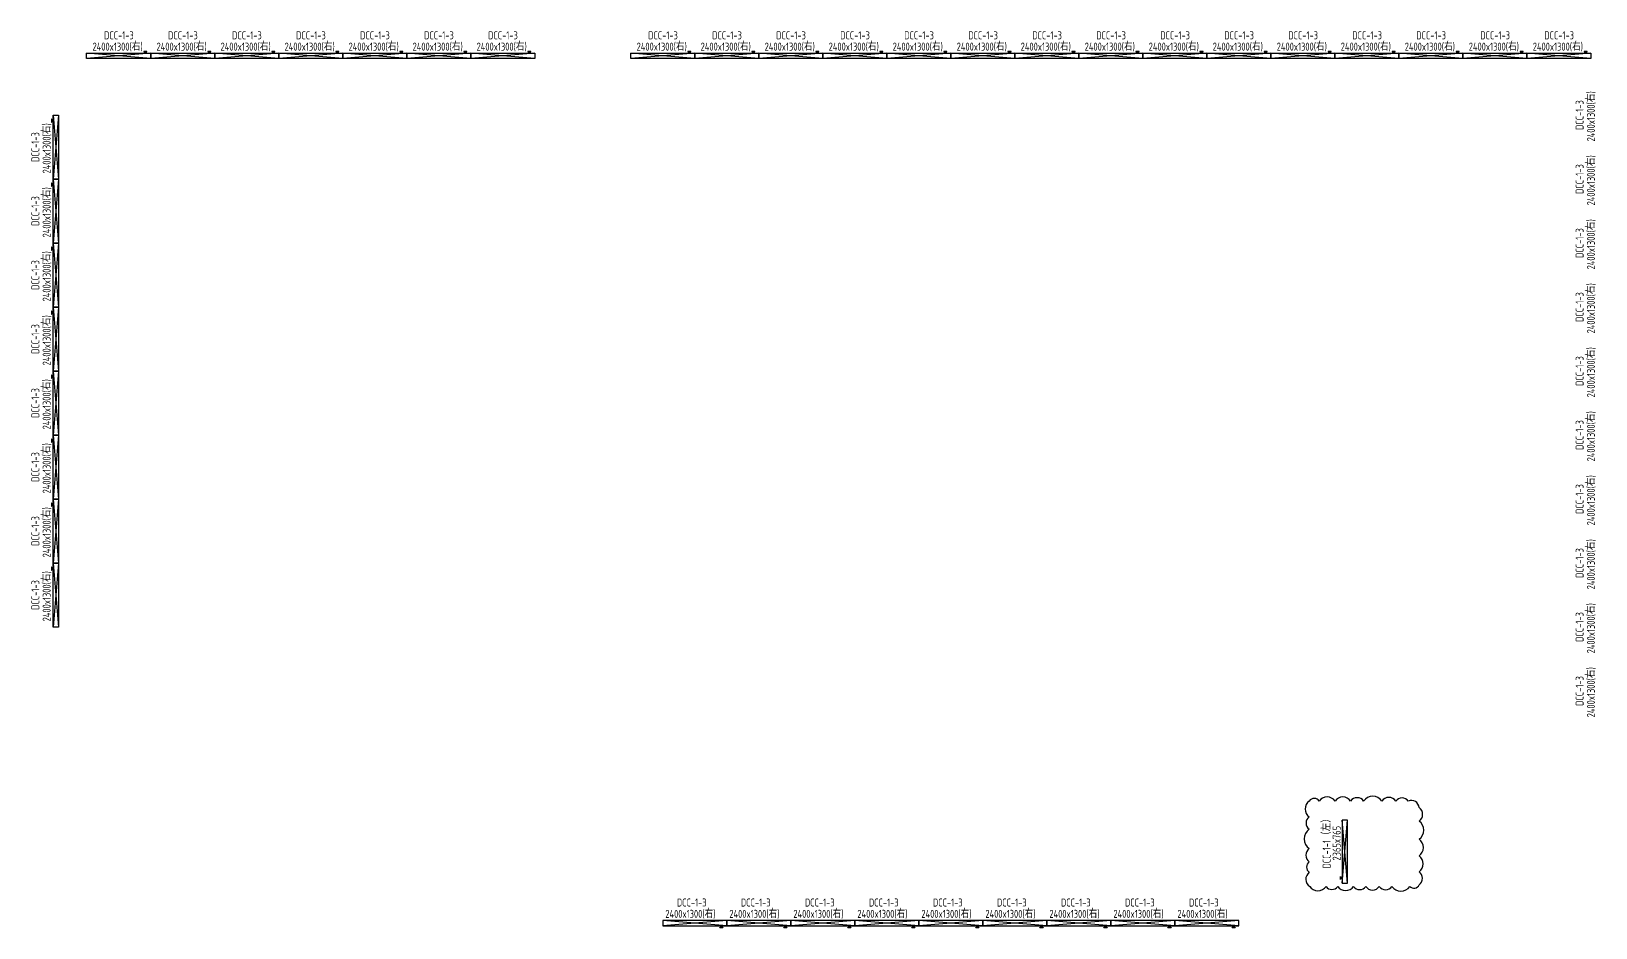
# Model space of a CAD drawing. Extents: x 14730 to 454070, y 45130 to 157087.
# Drawn here: x 180324 to 238980, y 45130 to 78751 of the extents above; entities that cross this region are included whole.
import ezdxf
from ezdxf.enums import TextEntityAlignment as Align

# ---------------------------------------------------------------- set-up
doc = ezdxf.new("R2010")
doc.units = 0
doc.header["$LTSCALE"] = 50
doc.header["$MEASUREMENT"] = 0
doc.layers.add('0-DCC', color=30, linetype='Continuous')
doc.layers.add('DCC-Size', color=4, linetype='Continuous')
doc.styles.add('X-HL-CR-F1-EQP-02-01$0$EDRI-COM', font='tssdeng.shx', dxfattribs={"width": 0.8, "bigfont": 'hztxt.shx'})
doc.styles.add('X-HLP2-CR-F2-LAY-KEQP-02-002$0$X-HL-CR-F1-EQP-02-01$0$EDRI-COM', font='tssdeng.shx', dxfattribs={"width": 0.8, "bigfont": 'hztxt.shx'})

# ---------------------------------------------------------------- blocks, each defined once
blk = doc.blocks.new('DCC-1-3')
at = {"layer": '0-DCC'}
for p, q in [((100, 1200), (-100, -1200)), ((-100, 1200), (100, -1200))]:
    blk.add_line(p, q, dxfattribs=at)
for points in [[(100, -1200), (-100, -1200), (-100, 1200), (100, 1200)], [(-170, 1057), (-170, 943), (-160, 943), (-160, 1057)], [(-100, 1025), (-160, 1025), (-160, 975), (-100, 975)]]:
    blk.add_lwpolyline(points, close=True, dxfattribs=at)
blk = doc.blocks.new('2365_765')
at = {"layer": '0-DCC', "transparency": 33554687}
for p, q in [((100, -1182.5), (-100, 1182.5)), ((-100, -1182.5), (100, 1182.5))]:
    blk.add_line(p, q, dxfattribs=at)
for points in [[(100, 1182.5), (-100, 1182.5), (-100, -1182.5), (100, -1182.5)], [(-170, -1039.5), (-170, -925.5), (-160, -925.5), (-160, -1039.5)], [(-100, -1007.5), (-160, -1007.5), (-160, -957.5), (-100, -957.5)]]:
    blk.add_lwpolyline(points, close=True, dxfattribs=at)

msp = doc.modelspace()

# ---------------------------------------------------------------- linework, layer by layer
at = {"transparency": 33554687}
msp.add_lwpolyline([(228241, 49881, 0.520567), (228241, 49284, 0.520567), (228241, 48822, 0.520567), (228241, 48097, 0.520567), (228241, 47597, 0.520567), (228241, 47209, 0.520567), (228256, 46677, 0.520567), (228868, 46677, 0.520567), (229306, 46677, 0.520567), (229901, 46677, 0.520567), (230355, 46677, 0.520567), (230866, 46677, 0.520567), (231340, 46677, 0.520567), (232011, 46677, 0.520567), (232358, 46737, 0.520567), (232358, 47230, 0.520567), (232358, 47823, 0.520567), (232358, 48449, 0.520567), (232358, 49126, 0.520567), (232358, 49638, 0.520567), (231954, 49881, 0.520567), (231489, 49881, 0.520567), (230963, 49881, 0.520567), (230278, 49881, 0.520567), (229792, 49881, 0.520567), (229207, 49881, 0.520567), (228612, 49881, 0.520567)], format="xyb", close=True, dxfattribs=at)

# ---------------------------------------------------------------- block references
at = {"transparency": 33554687, "rotation": 270}
for p in [(183600, 77825), (186000, 77825), (188400, 77825), (190800, 77825), (193200, 77825), (195600, 77825), (198000, 77825), (204000, 77825), (206400, 77825), (208800, 77825), (211200, 77825), (213600, 77825), (216000, 77825), (218400, 77825), (220800, 77825), (223200, 77825), (225600, 77825), (228000, 77825), (230400, 77825), (232800, 77825), (235200, 77825), (237600, 77825)]:
    msp.add_blockref('DCC-1-3', p, dxfattribs=at)
at = {"transparency": 33554687}
for p in [(181250, 74400), (181250, 72000), (181250, 69600), (181250, 67200), (181250, 64800), (181250, 62400), (181250, 60000), (181250, 57600)]:
    msp.add_blockref('DCC-1-3', p, dxfattribs=at)
at = {"transparency": 33554687, "xscale": -1, "rotation": 270}
for p in [(205200, 45300), (207600, 45300), (210000, 45300), (212400, 45300), (214800, 45300), (217200, 45300), (219600, 45300), (222000, 45300), (224400, 45300)]:
    msp.add_blockref('DCC-1-3', p, dxfattribs=at)
at = {"layer": '0-DCC', "transparency": 33554687}
msp.add_blockref('2365_765', (229575, 47982), dxfattribs=at)

# ---------------------------------------------------------------- texts
at = {"layer": 'DCC-Size', "transparency": 33554687, "width": 0.8}
for s, style, p in [('DCC-1-3', 'X-HL-CR-F1-EQP-02-01$0$EDRI-COM', (183609, 78450)), ('DCC-1-3', 'X-HL-CR-F1-EQP-02-01$0$EDRI-COM', (186009, 78450)), ('DCC-1-3', 'X-HL-CR-F1-EQP-02-01$0$EDRI-COM', (188409, 78450)), ('DCC-1-3', 'X-HL-CR-F1-EQP-02-01$0$EDRI-COM', (190809, 78450)), ('DCC-1-3', 'X-HL-CR-F1-EQP-02-01$0$EDRI-COM', (193209, 78450)), ('DCC-1-3', 'X-HL-CR-F1-EQP-02-01$0$EDRI-COM', (195609, 78450)), ('DCC-1-3', 'X-HL-CR-F1-EQP-02-01$0$EDRI-COM', (198009, 78450)), ('DCC-1-3', 'X-HL-CR-F1-EQP-02-01$0$EDRI-COM', (204009, 78450)), ('DCC-1-3', 'X-HL-CR-F1-EQP-02-01$0$EDRI-COM', (206409, 78450)), ('DCC-1-3', 'X-HL-CR-F1-EQP-02-01$0$EDRI-COM', (208809, 78450)), ('DCC-1-3', 'X-HL-CR-F1-EQP-02-01$0$EDRI-COM', (211209, 78450)), ('DCC-1-3', 'X-HL-CR-F1-EQP-02-01$0$EDRI-COM', (213609, 78450)), ('DCC-1-3', 'X-HL-CR-F1-EQP-02-01$0$EDRI-COM', (216009, 78450)), ('DCC-1-3', 'X-HL-CR-F1-EQP-02-01$0$EDRI-COM', (218409, 78450)), ('DCC-1-3', 'X-HL-CR-F1-EQP-02-01$0$EDRI-COM', (220809, 78450)), ('DCC-1-3', 'X-HL-CR-F1-EQP-02-01$0$EDRI-COM', (223209, 78450)), ('DCC-1-3', 'X-HL-CR-F1-EQP-02-01$0$EDRI-COM', (225609, 78450)), ('DCC-1-3', 'X-HL-CR-F1-EQP-02-01$0$EDRI-COM', (228009, 78450)), ('DCC-1-3', 'X-HL-CR-F1-EQP-02-01$0$EDRI-COM', (230409, 78450)), ('DCC-1-3', 'X-HL-CR-F1-EQP-02-01$0$EDRI-COM', (232809, 78450)), ('DCC-1-3', 'X-HL-CR-F1-EQP-02-01$0$EDRI-COM', (235209, 78450)), ('DCC-1-3', 'X-HL-CR-F1-EQP-02-01$0$EDRI-COM', (237609, 78450)), ('2400x1300(右)', 'X-HLP2-CR-F2-LAY-KEQP-02-002$0$X-HL-CR-F1-EQP-02-01$0$EDRI-COM', (183561, 78025)), ('2400x1300(右)', 'X-HLP2-CR-F2-LAY-KEQP-02-002$0$X-HL-CR-F1-EQP-02-01$0$EDRI-COM', (185961, 78025)), ('2400x1300(右)', 'X-HLP2-CR-F2-LAY-KEQP-02-002$0$X-HL-CR-F1-EQP-02-01$0$EDRI-COM', (188361, 78025)), ('2400x1300(右)', 'X-HLP2-CR-F2-LAY-KEQP-02-002$0$X-HL-CR-F1-EQP-02-01$0$EDRI-COM', (190761, 78025)), ('2400x1300(右)', 'X-HLP2-CR-F2-LAY-KEQP-02-002$0$X-HL-CR-F1-EQP-02-01$0$EDRI-COM', (193161, 78025)), ('2400x1300(右)', 'X-HLP2-CR-F2-LAY-KEQP-02-002$0$X-HL-CR-F1-EQP-02-01$0$EDRI-COM', (195561, 78025)), ('2400x1300(右)', 'X-HLP2-CR-F2-LAY-KEQP-02-002$0$X-HL-CR-F1-EQP-02-01$0$EDRI-COM', (197961, 78025)), ('2400x1300(右)', 'X-HLP2-CR-F2-LAY-KEQP-02-002$0$X-HL-CR-F1-EQP-02-01$0$EDRI-COM', (203961, 78025)), ('2400x1300(右)', 'X-HLP2-CR-F2-LAY-KEQP-02-002$0$X-HL-CR-F1-EQP-02-01$0$EDRI-COM', (206361, 78025)), ('2400x1300(右)', 'X-HLP2-CR-F2-LAY-KEQP-02-002$0$X-HL-CR-F1-EQP-02-01$0$EDRI-COM', (208761, 78025)), ('2400x1300(右)', 'X-HLP2-CR-F2-LAY-KEQP-02-002$0$X-HL-CR-F1-EQP-02-01$0$EDRI-COM', (211161, 78025)), ('2400x1300(右)', 'X-HLP2-CR-F2-LAY-KEQP-02-002$0$X-HL-CR-F1-EQP-02-01$0$EDRI-COM', (213561, 78025)), ('2400x1300(右)', 'X-HLP2-CR-F2-LAY-KEQP-02-002$0$X-HL-CR-F1-EQP-02-01$0$EDRI-COM', (215961, 78025)), ('2400x1300(右)', 'X-HLP2-CR-F2-LAY-KEQP-02-002$0$X-HL-CR-F1-EQP-02-01$0$EDRI-COM', (218361, 78025)), ('2400x1300(右)', 'X-HLP2-CR-F2-LAY-KEQP-02-002$0$X-HL-CR-F1-EQP-02-01$0$EDRI-COM', (220761, 78025)), ('2400x1300(右)', 'X-HLP2-CR-F2-LAY-KEQP-02-002$0$X-HL-CR-F1-EQP-02-01$0$EDRI-COM', (223161, 78025)), ('2400x1300(右)', 'X-HLP2-CR-F2-LAY-KEQP-02-002$0$X-HL-CR-F1-EQP-02-01$0$EDRI-COM', (225561, 78025)), ('2400x1300(右)', 'X-HLP2-CR-F2-LAY-KEQP-02-002$0$X-HL-CR-F1-EQP-02-01$0$EDRI-COM', (227961, 78025)), ('2400x1300(右)', 'X-HLP2-CR-F2-LAY-KEQP-02-002$0$X-HL-CR-F1-EQP-02-01$0$EDRI-COM', (230361, 78025)), ('2400x1300(右)', 'X-HLP2-CR-F2-LAY-KEQP-02-002$0$X-HL-CR-F1-EQP-02-01$0$EDRI-COM', (232761, 78025)), ('2400x1300(右)', 'X-HLP2-CR-F2-LAY-KEQP-02-002$0$X-HL-CR-F1-EQP-02-01$0$EDRI-COM', (235161, 78025)), ('2400x1300(右)', 'X-HLP2-CR-F2-LAY-KEQP-02-002$0$X-HL-CR-F1-EQP-02-01$0$EDRI-COM', (237561, 78025)), ('2400x1300(右)', 'X-HLP2-CR-F2-LAY-KEQP-02-002$0$X-HL-CR-F1-EQP-02-01$0$EDRI-COM', (205038, 45500)), ('DCC-1-3', 'X-HL-CR-F1-EQP-02-01$0$EDRI-COM', (205086, 45925)), ('2400x1300(右)', 'X-HLP2-CR-F2-LAY-KEQP-02-002$0$X-HL-CR-F1-EQP-02-01$0$EDRI-COM', (207438, 45500)), ('DCC-1-3', 'X-HL-CR-F1-EQP-02-01$0$EDRI-COM', (207486, 45925)), ('2400x1300(右)', 'X-HLP2-CR-F2-LAY-KEQP-02-002$0$X-HL-CR-F1-EQP-02-01$0$EDRI-COM', (209838, 45500)), ('DCC-1-3', 'X-HL-CR-F1-EQP-02-01$0$EDRI-COM', (209886, 45925)), ('2400x1300(右)', 'X-HLP2-CR-F2-LAY-KEQP-02-002$0$X-HL-CR-F1-EQP-02-01$0$EDRI-COM', (212238, 45500)), ('DCC-1-3', 'X-HL-CR-F1-EQP-02-01$0$EDRI-COM', (212286, 45925)), ('2400x1300(右)', 'X-HLP2-CR-F2-LAY-KEQP-02-002$0$X-HL-CR-F1-EQP-02-01$0$EDRI-COM', (214638, 45500)), ('DCC-1-3', 'X-HL-CR-F1-EQP-02-01$0$EDRI-COM', (214686, 45925)), ('2400x1300(右)', 'X-HLP2-CR-F2-LAY-KEQP-02-002$0$X-HL-CR-F1-EQP-02-01$0$EDRI-COM', (217038, 45500)), ('DCC-1-3', 'X-HL-CR-F1-EQP-02-01$0$EDRI-COM', (217086, 45925)), ('2400x1300(右)', 'X-HLP2-CR-F2-LAY-KEQP-02-002$0$X-HL-CR-F1-EQP-02-01$0$EDRI-COM', (219438, 45500)), ('DCC-1-3', 'X-HL-CR-F1-EQP-02-01$0$EDRI-COM', (219486, 45925)), ('2400x1300(右)', 'X-HLP2-CR-F2-LAY-KEQP-02-002$0$X-HL-CR-F1-EQP-02-01$0$EDRI-COM', (221838, 45500)), ('DCC-1-3', 'X-HL-CR-F1-EQP-02-01$0$EDRI-COM', (221886, 45925)), ('2400x1300(右)', 'X-HLP2-CR-F2-LAY-KEQP-02-002$0$X-HL-CR-F1-EQP-02-01$0$EDRI-COM', (224238, 45500)), ('DCC-1-3', 'X-HL-CR-F1-EQP-02-01$0$EDRI-COM', (224286, 45925))]:
    msp.add_text(s, height=300, dxfattribs=dict(at, style=style)).set_placement(p, align=Align.CENTER)
for s, style, p in [('2400x1300(右)', 'X-HLP2-CR-F2-LAY-KEQP-02-002$0$X-HL-CR-F1-EQP-02-01$0$EDRI-COM', (238950, 75561)), ('DCC-1-3', 'X-HL-CR-F1-EQP-02-01$0$EDRI-COM', (238525, 75609)), ('2400x1300(右)', 'X-HLP2-CR-F2-LAY-KEQP-02-002$0$X-HL-CR-F1-EQP-02-01$0$EDRI-COM', (181050, 74361)), ('DCC-1-3', 'X-HL-CR-F1-EQP-02-01$0$EDRI-COM', (180625, 74409)), ('2400x1300(右)', 'X-HLP2-CR-F2-LAY-KEQP-02-002$0$X-HL-CR-F1-EQP-02-01$0$EDRI-COM', (238950, 73161)), ('DCC-1-3', 'X-HL-CR-F1-EQP-02-01$0$EDRI-COM', (238525, 73209)), ('2400x1300(右)', 'X-HLP2-CR-F2-LAY-KEQP-02-002$0$X-HL-CR-F1-EQP-02-01$0$EDRI-COM', (181050, 71961)), ('DCC-1-3', 'X-HL-CR-F1-EQP-02-01$0$EDRI-COM', (180625, 72009)), ('2400x1300(右)', 'X-HLP2-CR-F2-LAY-KEQP-02-002$0$X-HL-CR-F1-EQP-02-01$0$EDRI-COM', (238950, 70761)), ('DCC-1-3', 'X-HL-CR-F1-EQP-02-01$0$EDRI-COM', (238525, 70809)), ('2400x1300(右)', 'X-HLP2-CR-F2-LAY-KEQP-02-002$0$X-HL-CR-F1-EQP-02-01$0$EDRI-COM', (181050, 69561)), ('DCC-1-3', 'X-HL-CR-F1-EQP-02-01$0$EDRI-COM', (180625, 69609)), ('2400x1300(右)', 'X-HLP2-CR-F2-LAY-KEQP-02-002$0$X-HL-CR-F1-EQP-02-01$0$EDRI-COM', (238950, 68361)), ('DCC-1-3', 'X-HL-CR-F1-EQP-02-01$0$EDRI-COM', (238525, 68409)), ('DCC-1-3', 'X-HL-CR-F1-EQP-02-01$0$EDRI-COM', (180625, 67209)), ('2400x1300(右)', 'X-HLP2-CR-F2-LAY-KEQP-02-002$0$X-HL-CR-F1-EQP-02-01$0$EDRI-COM', (181050, 67161)), ('DCC-1-3', 'X-HL-CR-F1-EQP-02-01$0$EDRI-COM', (238525, 66009)), ('2400x1300(右)', 'X-HLP2-CR-F2-LAY-KEQP-02-002$0$X-HL-CR-F1-EQP-02-01$0$EDRI-COM', (238950, 65961)), ('DCC-1-3', 'X-HL-CR-F1-EQP-02-01$0$EDRI-COM', (180625, 64809)), ('2400x1300(右)', 'X-HLP2-CR-F2-LAY-KEQP-02-002$0$X-HL-CR-F1-EQP-02-01$0$EDRI-COM', (181050, 64761)), ('DCC-1-3', 'X-HL-CR-F1-EQP-02-01$0$EDRI-COM', (238525, 63609)), ('2400x1300(右)', 'X-HLP2-CR-F2-LAY-KEQP-02-002$0$X-HL-CR-F1-EQP-02-01$0$EDRI-COM', (238950, 63561)), ('DCC-1-3', 'X-HL-CR-F1-EQP-02-01$0$EDRI-COM', (180625, 62409)), ('2400x1300(右)', 'X-HLP2-CR-F2-LAY-KEQP-02-002$0$X-HL-CR-F1-EQP-02-01$0$EDRI-COM', (181050, 62361)), ('DCC-1-3', 'X-HL-CR-F1-EQP-02-01$0$EDRI-COM', (238525, 61209)), ('2400x1300(右)', 'X-HLP2-CR-F2-LAY-KEQP-02-002$0$X-HL-CR-F1-EQP-02-01$0$EDRI-COM', (238950, 61161)), ('DCC-1-3', 'X-HL-CR-F1-EQP-02-01$0$EDRI-COM', (180625, 60009)), ('2400x1300(右)', 'X-HLP2-CR-F2-LAY-KEQP-02-002$0$X-HL-CR-F1-EQP-02-01$0$EDRI-COM', (181050, 59961)), ('DCC-1-3', 'X-HL-CR-F1-EQP-02-01$0$EDRI-COM', (238525, 58809)), ('2400x1300(右)', 'X-HLP2-CR-F2-LAY-KEQP-02-002$0$X-HL-CR-F1-EQP-02-01$0$EDRI-COM', (238950, 58761)), ('DCC-1-3', 'X-HL-CR-F1-EQP-02-01$0$EDRI-COM', (180625, 57609)), ('2400x1300(右)', 'X-HLP2-CR-F2-LAY-KEQP-02-002$0$X-HL-CR-F1-EQP-02-01$0$EDRI-COM', (181050, 57561)), ('DCC-1-3', 'X-HL-CR-F1-EQP-02-01$0$EDRI-COM', (238525, 56409)), ('2400x1300(右)', 'X-HLP2-CR-F2-LAY-KEQP-02-002$0$X-HL-CR-F1-EQP-02-01$0$EDRI-COM', (238950, 56361)), ('2400x1300(右)', 'X-HLP2-CR-F2-LAY-KEQP-02-002$0$X-HL-CR-F1-EQP-02-01$0$EDRI-COM', (238950, 53961)), ('DCC-1-3', 'X-HL-CR-F1-EQP-02-01$0$EDRI-COM', (238525, 54009)), ('DCC-1-1（左）', 'X-HLP2-CR-F2-LAY-KEQP-02-002$0$X-HL-CR-F1-EQP-02-01$0$EDRI-COM', (229042, 48372)), ('2365x765', 'X-HLP2-CR-F2-LAY-KEQP-02-002$0$X-HL-CR-F1-EQP-02-01$0$EDRI-COM', (229417, 48300))]:
    msp.add_text(s, height=300, rotation=90, dxfattribs=dict(at, style=style)).set_placement(p, align=Align.CENTER)

doc.saveas('drawing.dxf')
